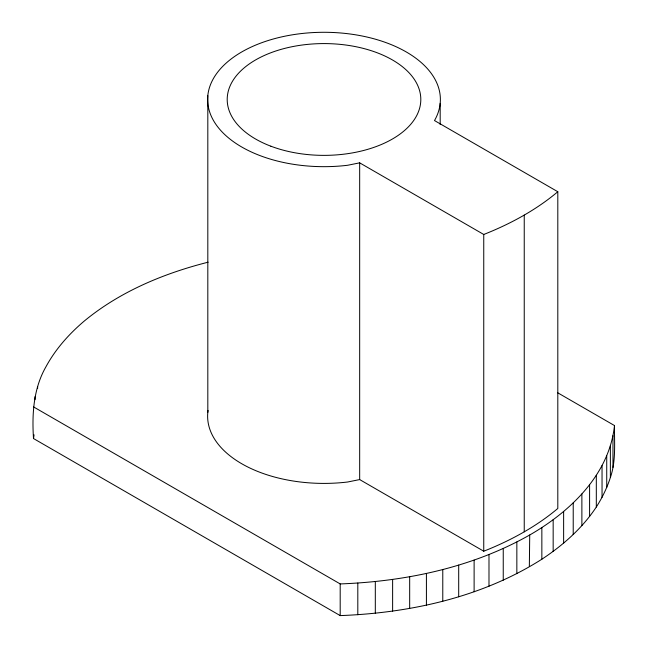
<?xml version="1.0" encoding="UTF-8"?>
<svg xmlns="http://www.w3.org/2000/svg" width="648" height="648" viewBox="0 0 648 648"><rect width="100%" height="100%" fill="white"/><g stroke="black" fill="none" stroke-linecap="round" stroke-linejoin="round"><path stroke-width="0.97" d="M529.343 566.441L529.724 534.989C570.329 511.645 609.29 474.506 614.49 425.558L557.531 392.68M614.49 425.558C614.288 442.94 616.167 460.76 610.375 477.511C607.022 487.928 602.203 497.802 596.314 507.02C582.317 528.217 562.958 545.332 541.85 559.224C481.918 597.27 410.419 612.943 340.192 615.6L33.51 438.542C31.89 414.031 33.469 388.517 45.959 366.752C55.534 349.086 69.085 333.89 84.37 320.963C120.01 291.56 163.636 273.44 208.113 262.189M33.51 438.542L34.06 434.84M33.51 406.871L340.192 583.929C405.778 581.483 472.198 567.551 529.724 534.989M557.807 191.727A283.184 163.49 0 0 1 483.748 234.471L359.672 162.842L347.62 165.272A116.373 67.19 0 0 1 207.676 101.485A116.373 67.19 0 0 1 340.775 32.991A116.373 67.19 0 0 1 434.5 120.56L557.807 191.727L557.807 508.461A283.184 163.49 0 0 1 483.748 551.213L359.672 479.577L347.62 482.007A116.373 67.19 0 0 1 208.057 410.427M612.968 435.74L612.968 467.411M610.375 445.84L610.375 477.511M606.731 455.836L606.731 487.507M602.041 465.677L602.041 497.356M596.314 475.34L596.314 507.02M589.591 484.785L589.591 516.464M581.88 493.979L581.88 525.658M573.221 502.889L573.221 534.56M563.63 511.466L563.63 543.145M553.165 519.704L553.165 551.375M541.85 527.553L541.85 559.224M524.24 215.087L524.24 531.822M516.845 541.987L516.845 573.658M503.245 548.524L503.245 580.195M488.989 554.567L488.989 586.238M483.748 234.471L483.748 551.213M474.117 560.099L474.117 591.77M458.695 565.096L458.695 596.776M442.778 569.552L442.778 601.223M440.186 103.332L440.186 124.586M426.416 573.431L426.416 605.111M409.674 576.736L409.674 608.415M392.623 579.45L392.623 611.121M375.314 581.556L375.314 613.227M359.672 162.842L359.672 479.577M357.809 583.046L357.809 614.725M340.192 583.929L340.192 615.6M207.814 95.621L207.814 412.363M37.625 386.589L37.625 388.573M35.032 396.689L35.032 399.662M270.864 146.197A96.811 55.898 0 0 0 420.649 102.684A96.811 55.898 0 0 0 280.487 49.548A96.811 55.898 0 0 0 270.864 146.197"/></g></svg>
